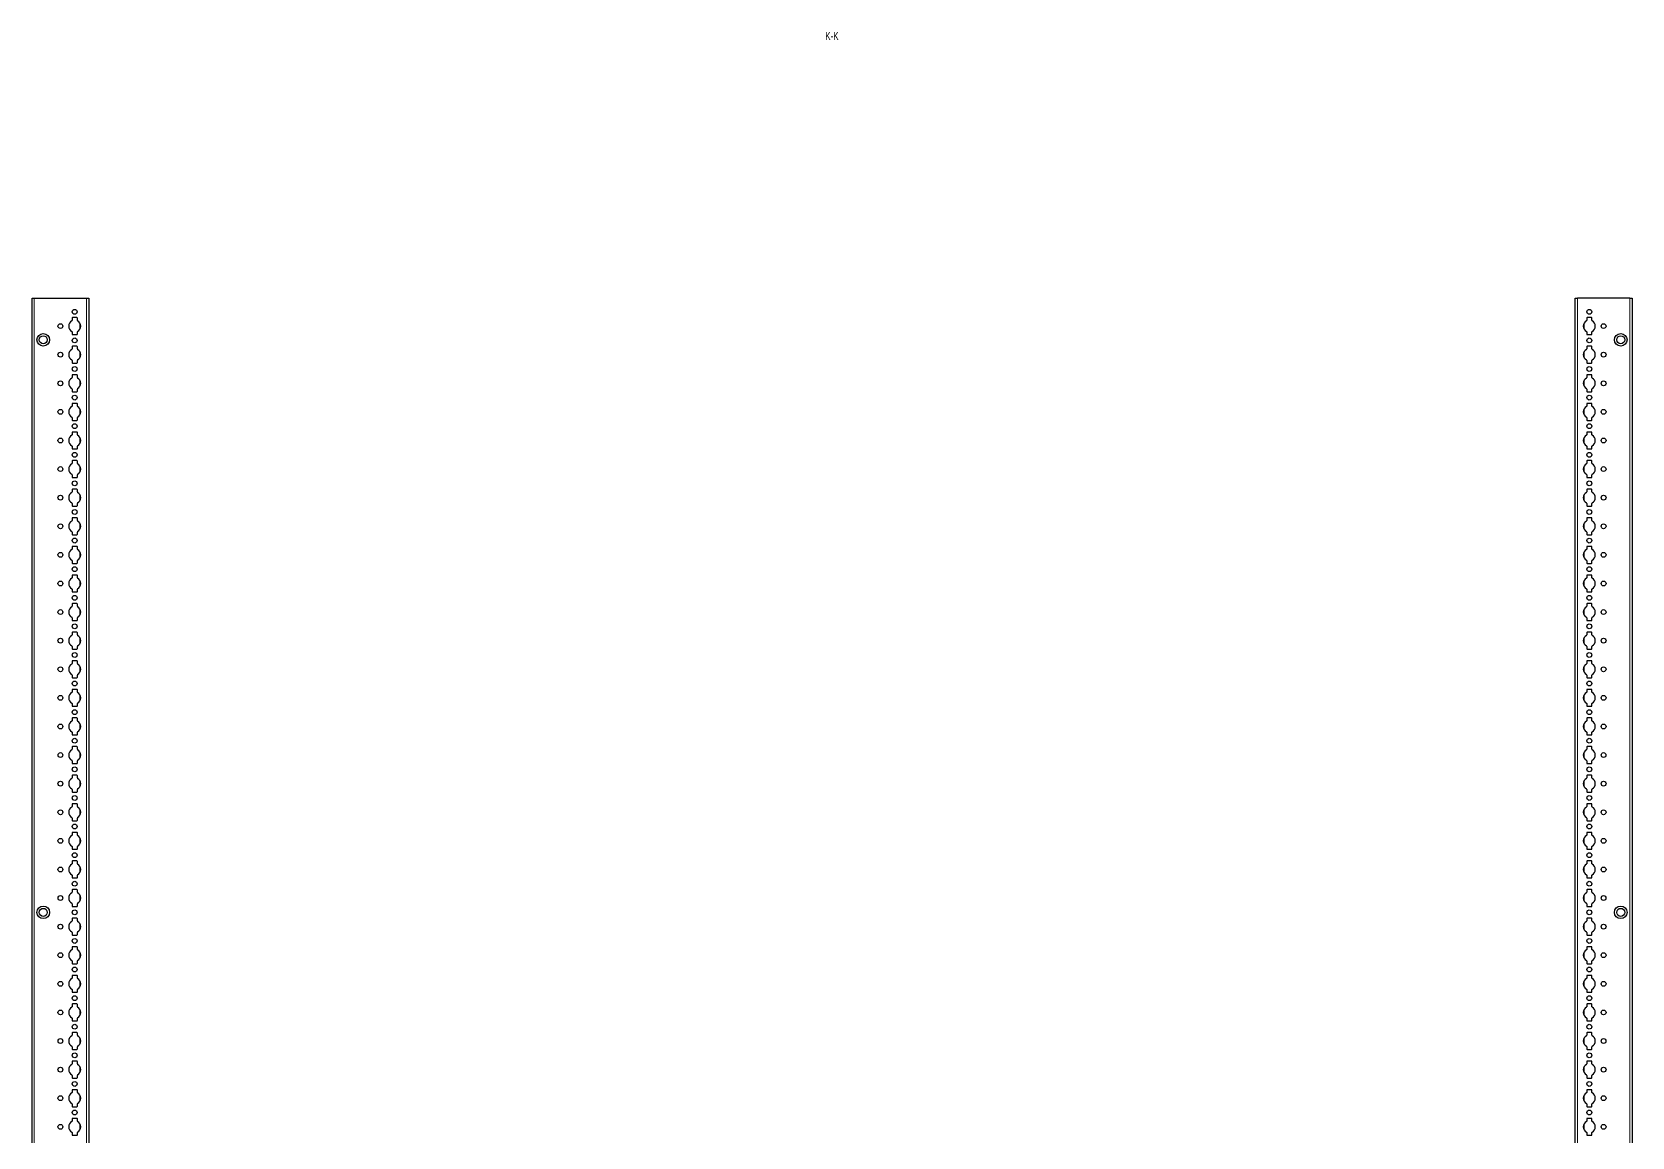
# Model space of a CAD drawing. Header units: millimetres. Extents: x -199 to 5573, y -1847 to 1507.
# Drawn here: x 4173 to 5573, y 114 to 1080 of the extents above; entities that cross this region are included whole.
import ezdxf

# ---------------------------------------------------------------- set-up
doc = ezdxf.new("R2010")
doc.units = ezdxf.units.MM
doc.layers.add('FORMAT', color=7, linetype='Continuous')
doc.styles.add('SLDTEXTSTYLE0', font='TXT', dxfattribs={"width": 0.75})

msp = doc.modelspace()

# ---------------------------------------------------------------- linework, layer by layer
at = {"color": 7, "linetype": 'Continuous', "lineweight": 25}
for p, q in [((4173.5, -851.79), (4173.5, 847.21)), ((4173.5, 847.21), (4175.5, 847.21)), ((4175.5, 847.21), (4221.2, 847.21)), ((4221.2, 847.21), (4223.2, 847.21)), ((4223.2, 847.21), (4223.2, -851.79)), ((5523.2, -851.79), (5523.2, 847.21)), ((5523.2, 847.21), (5525.2, 847.21)), ((5570.9, 847.21), (5525.2, 847.21)), ((5570.9, 847.21), (5572.9, 847.21)), ((5572.9, 847.21), (5572.9, -851.79)), ((4208.55, 829.61), (4208.55, 827.73)), ((4212.65, 830.11), (4209.05, 830.11)), ((4213.15, 827.73), (4213.15, 829.61)), ((5533.25, 829.61), (5533.25, 827.73)), ((5537.35, 830.11), (5533.75, 830.11)), ((5537.85, 827.73), (5537.85, 829.61)), ((4208.55, 817.68), (4208.55, 815.81)), ((4209.05, 815.31), (4212.65, 815.31)), ((4213.15, 815.81), (4213.15, 817.68)), ((5533.25, 817.68), (5533.25, 815.81)), ((5533.75, 815.31), (5537.35, 815.31)), ((5537.85, 815.81), (5537.85, 817.68)), ((4208.55, 804.61), (4208.55, 802.73)), ((4212.65, 805.11), (4209.05, 805.11)), ((4213.15, 802.73), (4213.15, 804.61)), ((5533.25, 804.61), (5533.25, 802.73)), ((5537.35, 805.11), (5533.75, 805.11)), ((5537.85, 802.73), (5537.85, 804.61)), ((4208.55, 792.68), (4208.55, 790.81)), ((4209.05, 790.31), (4212.65, 790.31)), ((4213.15, 790.81), (4213.15, 792.68)), ((5533.25, 792.68), (5533.25, 790.81)), ((5533.75, 790.31), (5537.35, 790.31)), ((5537.85, 790.81), (5537.85, 792.68)), ((4208.55, 779.61), (4208.55, 777.73)), ((4212.65, 780.11), (4209.05, 780.11)), ((4213.15, 777.73), (4213.15, 779.61)), ((5533.25, 779.61), (5533.25, 777.73)), ((5537.35, 780.11), (5533.75, 780.11)), ((5537.85, 777.73), (5537.85, 779.61)), ((4208.55, 767.68), (4208.55, 765.81)), ((4209.05, 765.31), (4212.65, 765.31)), ((4213.15, 765.81), (4213.15, 767.68)), ((5533.25, 767.68), (5533.25, 765.81)), ((5533.75, 765.31), (5537.35, 765.31)), ((5537.85, 765.81), (5537.85, 767.68)), ((4208.55, 754.61), (4208.55, 752.73)), ((4208.55, 742.68), (4208.55, 740.81)), ((4212.65, 755.11), (4209.05, 755.11)), ((4213.15, 752.73), (4213.15, 754.61)), ((4213.15, 740.81), (4213.15, 742.68)), ((5533.25, 754.61), (5533.25, 752.73)), ((5533.25, 742.68), (5533.25, 740.81)), ((5537.35, 755.11), (5533.75, 755.11)), ((5537.85, 752.73), (5537.85, 754.61)), ((5537.85, 740.81), (5537.85, 742.68)), ((4208.55, 729.61), (4208.55, 727.73)), ((4209.05, 740.31), (4212.65, 740.31)), ((4212.65, 730.11), (4209.05, 730.11)), ((4213.15, 727.73), (4213.15, 729.61)), ((5533.25, 729.61), (5533.25, 727.73)), ((5533.75, 740.31), (5537.35, 740.31)), ((5537.35, 730.11), (5533.75, 730.11)), ((5537.85, 727.73), (5537.85, 729.61)), ((4208.55, 717.68), (4208.55, 715.81)), ((4209.05, 715.31), (4212.65, 715.31)), ((4213.15, 715.81), (4213.15, 717.68)), ((5533.25, 717.68), (5533.25, 715.81)), ((5533.75, 715.31), (5537.35, 715.31)), ((5537.85, 715.81), (5537.85, 717.68)), ((4208.55, 704.61), (4208.55, 702.73)), ((4212.65, 705.11), (4209.05, 705.11)), ((4213.15, 702.73), (4213.15, 704.61)), ((5533.25, 704.61), (5533.25, 702.73)), ((5537.35, 705.11), (5533.75, 705.11)), ((5537.85, 702.73), (5537.85, 704.61)), ((4208.55, 692.68), (4208.55, 690.81)), ((4209.05, 690.31), (4212.65, 690.31)), ((4213.15, 690.81), (4213.15, 692.68)), ((5533.25, 692.68), (5533.25, 690.81)), ((5533.75, 690.31), (5537.35, 690.31)), ((5537.85, 690.81), (5537.85, 692.68)), ((4208.55, 679.61), (4208.55, 677.73)), ((4212.65, 680.11), (4209.05, 680.11)), ((4213.15, 677.73), (4213.15, 679.61)), ((5533.25, 679.61), (5533.25, 677.73)), ((5537.35, 680.11), (5533.75, 680.11)), ((5537.85, 677.73), (5537.85, 679.61)), ((4208.55, 667.68), (4208.55, 665.81)), ((4209.05, 665.31), (4212.65, 665.31)), ((4213.15, 665.81), (4213.15, 667.68)), ((5533.25, 667.68), (5533.25, 665.81)), ((5533.75, 665.31), (5537.35, 665.31)), ((5537.85, 665.81), (5537.85, 667.68)), ((4208.55, 654.61), (4208.55, 652.73)), ((4212.65, 655.11), (4209.05, 655.11)), ((4213.15, 652.73), (4213.15, 654.61)), ((5533.25, 654.61), (5533.25, 652.73)), ((5537.35, 655.11), (5533.75, 655.11)), ((5537.85, 652.73), (5537.85, 654.61)), ((4208.55, 642.68), (4208.55, 640.81)), ((4209.05, 640.31), (4212.65, 640.31)), ((4212.65, 630.11), (4209.05, 630.11)), ((4213.15, 640.81), (4213.15, 642.68)), ((5533.25, 642.68), (5533.25, 640.81)), ((5533.75, 640.31), (5537.35, 640.31)), ((5537.35, 630.11), (5533.75, 630.11)), ((5537.85, 640.81), (5537.85, 642.68)), ((4208.55, 629.61), (4208.55, 627.73)), ((4208.55, 617.68), (4208.55, 615.81)), ((4213.15, 627.73), (4213.15, 629.61)), ((4213.15, 615.81), (4213.15, 617.68)), ((5533.25, 629.61), (5533.25, 627.73)), ((5533.25, 617.68), (5533.25, 615.81)), ((5537.85, 627.73), (5537.85, 629.61)), ((5537.85, 615.81), (5537.85, 617.68)), ((4208.55, 604.61), (4208.55, 602.73)), ((4209.05, 615.31), (4212.65, 615.31)), ((4212.65, 605.11), (4209.05, 605.11)), ((4213.15, 602.73), (4213.15, 604.61)), ((5533.25, 604.61), (5533.25, 602.73)), ((5533.75, 615.31), (5537.35, 615.31)), ((5537.35, 605.11), (5533.75, 605.11)), ((5537.85, 602.73), (5537.85, 604.61)), ((4208.55, 592.68), (4208.55, 590.81)), ((4209.05, 590.31), (4212.65, 590.31)), ((4213.15, 590.81), (4213.15, 592.68)), ((5533.25, 592.68), (5533.25, 590.81)), ((5533.75, 590.31), (5537.35, 590.31)), ((5537.85, 590.81), (5537.85, 592.68)), ((4208.55, 579.61), (4208.55, 577.73)), ((4212.65, 580.11), (4209.05, 580.11)), ((4213.15, 577.73), (4213.15, 579.61)), ((5533.25, 579.61), (5533.25, 577.73)), ((5537.35, 580.11), (5533.75, 580.11)), ((5537.85, 577.73), (5537.85, 579.61)), ((4208.55, 567.68), (4208.55, 565.81)), ((4209.05, 565.31), (4212.65, 565.31)), ((4213.15, 565.81), (4213.15, 567.68)), ((5533.25, 567.68), (5533.25, 565.81)), ((5533.75, 565.31), (5537.35, 565.31)), ((5537.85, 565.81), (5537.85, 567.68)), ((4208.55, 554.61), (4208.55, 552.73)), ((4212.65, 555.11), (4209.05, 555.11)), ((4213.15, 552.73), (4213.15, 554.61)), ((5533.25, 554.61), (5533.25, 552.73)), ((5537.35, 555.11), (5533.75, 555.11)), ((5537.85, 552.73), (5537.85, 554.61)), ((4208.55, 542.68), (4208.55, 540.81)), ((4209.05, 540.31), (4212.65, 540.31)), ((4213.15, 540.81), (4213.15, 542.68)), ((5533.25, 542.68), (5533.25, 540.81)), ((5533.75, 540.31), (5537.35, 540.31)), ((5537.85, 540.81), (5537.85, 542.68)), ((4208.55, 529.61), (4208.55, 527.73)), ((4212.65, 530.11), (4209.05, 530.11)), ((4213.15, 527.73), (4213.15, 529.61)), ((5533.25, 529.61), (5533.25, 527.73)), ((5537.35, 530.11), (5533.75, 530.11)), ((5537.85, 527.73), (5537.85, 529.61)), ((4208.55, 517.68), (4208.55, 515.81)), ((4208.55, 504.61), (4208.55, 502.73)), ((4209.05, 515.31), (4212.65, 515.31)), ((4212.65, 505.11), (4209.05, 505.11)), ((4213.15, 515.81), (4213.15, 517.68)), ((4213.15, 502.73), (4213.15, 504.61)), ((5533.25, 517.68), (5533.25, 515.81)), ((5533.25, 504.61), (5533.25, 502.73)), ((5533.75, 515.31), (5537.35, 515.31)), ((5537.35, 505.11), (5533.75, 505.11)), ((5537.85, 515.81), (5537.85, 517.68)), ((5537.85, 502.73), (5537.85, 504.61)), ((4208.55, 492.68), (4208.55, 490.81)), ((4209.05, 490.31), (4212.65, 490.31)), ((4213.15, 490.81), (4213.15, 492.68)), ((5533.25, 492.68), (5533.25, 490.81)), ((5533.75, 490.31), (5537.35, 490.31)), ((5537.85, 490.81), (5537.85, 492.68)), ((4208.55, 479.61), (4208.55, 477.73)), ((4212.65, 480.11), (4209.05, 480.11)), ((4213.15, 477.73), (4213.15, 479.61)), ((5533.25, 479.61), (5533.25, 477.73)), ((5537.35, 480.11), (5533.75, 480.11)), ((5537.85, 477.73), (5537.85, 479.61)), ((4208.55, 467.68), (4208.55, 465.81)), ((4209.05, 465.31), (4212.65, 465.31)), ((4213.15, 465.81), (4213.15, 467.68)), ((5533.25, 467.68), (5533.25, 465.81)), ((5533.75, 465.31), (5537.35, 465.31)), ((5537.85, 465.81), (5537.85, 467.68)), ((4208.55, 454.61), (4208.55, 452.73)), ((4212.65, 455.11), (4209.05, 455.11)), ((4213.15, 452.73), (4213.15, 454.61)), ((5533.25, 454.61), (5533.25, 452.73)), ((5537.35, 455.11), (5533.75, 455.11)), ((5537.85, 452.73), (5537.85, 454.61)), ((4208.55, 442.68), (4208.55, 440.81)), ((4209.05, 440.31), (4212.65, 440.31)), ((4213.15, 440.81), (4213.15, 442.68)), ((5533.25, 442.68), (5533.25, 440.81)), ((5533.75, 440.31), (5537.35, 440.31)), ((5537.85, 440.81), (5537.85, 442.68)), ((4208.55, 429.61), (4208.55, 427.73)), ((4212.65, 430.11), (4209.05, 430.11)), ((4213.15, 427.73), (4213.15, 429.61)), ((5533.25, 429.61), (5533.25, 427.73)), ((5537.35, 430.11), (5533.75, 430.11)), ((5537.85, 427.73), (5537.85, 429.61)), ((4208.55, 417.68), (4208.55, 415.81)), ((4209.05, 415.31), (4212.65, 415.31)), ((4213.15, 415.81), (4213.15, 417.68)), ((5533.25, 417.68), (5533.25, 415.81)), ((5533.75, 415.31), (5537.35, 415.31)), ((5537.85, 415.81), (5537.85, 417.68)), ((4208.55, 404.61), (4208.55, 402.73)), ((4208.55, 392.68), (4208.55, 390.81)), ((4212.65, 405.11), (4209.05, 405.11)), ((4213.15, 402.73), (4213.15, 404.61)), ((4213.15, 390.81), (4213.15, 392.68)), ((5533.25, 404.61), (5533.25, 402.73)), ((5533.25, 392.68), (5533.25, 390.81)), ((5537.35, 405.11), (5533.75, 405.11)), ((5537.85, 402.73), (5537.85, 404.61)), ((5537.85, 390.81), (5537.85, 392.68)), ((4208.55, 379.61), (4208.55, 377.73)), ((4209.05, 390.31), (4212.65, 390.31)), ((4212.65, 380.11), (4209.05, 380.11)), ((4213.15, 377.73), (4213.15, 379.61)), ((5533.25, 379.61), (5533.25, 377.73)), ((5533.75, 390.31), (5537.35, 390.31)), ((5537.35, 380.11), (5533.75, 380.11)), ((5537.85, 377.73), (5537.85, 379.61)), ((4208.55, 367.68), (4208.55, 365.81)), ((4209.05, 365.31), (4212.65, 365.31)), ((4213.15, 365.81), (4213.15, 367.68)), ((5533.25, 367.68), (5533.25, 365.81)), ((5533.75, 365.31), (5537.35, 365.31)), ((5537.85, 365.81), (5537.85, 367.68)), ((4208.55, 354.61), (4208.55, 352.73)), ((4212.65, 355.11), (4209.05, 355.11)), ((4213.15, 352.73), (4213.15, 354.61)), ((5533.25, 354.61), (5533.25, 352.73)), ((5537.35, 355.11), (5533.75, 355.11)), ((5537.85, 352.73), (5537.85, 354.61)), ((4208.55, 342.68), (4208.55, 340.81)), ((4209.05, 340.31), (4212.65, 340.31)), ((4213.15, 340.81), (4213.15, 342.68)), ((5533.25, 342.68), (5533.25, 340.81)), ((5533.75, 340.31), (5537.35, 340.31)), ((5537.85, 340.81), (5537.85, 342.68)), ((4208.55, 329.61), (4208.55, 327.73)), ((4212.65, 330.11), (4209.05, 330.11)), ((4213.15, 327.73), (4213.15, 329.61)), ((5533.25, 329.61), (5533.25, 327.73)), ((5537.35, 330.11), (5533.75, 330.11)), ((5537.85, 327.73), (5537.85, 329.61)), ((4208.55, 317.68), (4208.55, 315.81)), ((4209.05, 315.31), (4212.65, 315.31)), ((4213.15, 315.81), (4213.15, 317.68)), ((5533.25, 317.68), (5533.25, 315.81)), ((5533.75, 315.31), (5537.35, 315.31)), ((5537.85, 315.81), (5537.85, 317.68)), ((4208.55, 304.61), (4208.55, 302.73)), ((4212.65, 305.11), (4209.05, 305.11)), ((4213.15, 302.73), (4213.15, 304.61)), ((5533.25, 304.61), (5533.25, 302.73)), ((5537.35, 305.11), (5533.75, 305.11)), ((5537.85, 302.73), (5537.85, 304.61)), ((4208.55, 292.68), (4208.55, 290.81)), ((4209.05, 290.31), (4212.65, 290.31)), ((4212.65, 280.11), (4209.05, 280.11)), ((4213.15, 290.81), (4213.15, 292.68)), ((5533.25, 292.68), (5533.25, 290.81)), ((5533.75, 290.31), (5537.35, 290.31)), ((5537.35, 280.11), (5533.75, 280.11)), ((5537.85, 290.81), (5537.85, 292.68)), ((4208.55, 279.61), (4208.55, 277.73)), ((4208.55, 267.68), (4208.55, 265.81)), ((4213.15, 277.73), (4213.15, 279.61)), ((4213.15, 265.81), (4213.15, 267.68)), ((5533.25, 279.61), (5533.25, 277.73)), ((5533.25, 267.68), (5533.25, 265.81)), ((5537.85, 277.73), (5537.85, 279.61)), ((5537.85, 265.81), (5537.85, 267.68)), ((4208.55, 254.61), (4208.55, 252.73)), ((4209.05, 265.31), (4212.65, 265.31)), ((4212.65, 255.11), (4209.05, 255.11)), ((4213.15, 252.73), (4213.15, 254.61)), ((5533.25, 254.61), (5533.25, 252.73)), ((5533.75, 265.31), (5537.35, 265.31)), ((5537.35, 255.11), (5533.75, 255.11)), ((5537.85, 252.73), (5537.85, 254.61)), ((4208.55, 242.68), (4208.55, 240.81)), ((4209.05, 240.31), (4212.65, 240.31)), ((4213.15, 240.81), (4213.15, 242.68)), ((5533.25, 242.68), (5533.25, 240.81)), ((5533.75, 240.31), (5537.35, 240.31)), ((5537.85, 240.81), (5537.85, 242.68)), ((4208.55, 229.61), (4208.55, 227.73)), ((4212.65, 230.11), (4209.05, 230.11)), ((4213.15, 227.73), (4213.15, 229.61)), ((5533.25, 229.61), (5533.25, 227.73)), ((5537.35, 230.11), (5533.75, 230.11)), ((5537.85, 227.73), (5537.85, 229.61)), ((4208.55, 217.68), (4208.55, 215.81)), ((4209.05, 215.31), (4212.65, 215.31)), ((4213.15, 215.81), (4213.15, 217.68)), ((5533.25, 217.68), (5533.25, 215.81)), ((5533.75, 215.31), (5537.35, 215.31)), ((5537.85, 215.81), (5537.85, 217.68)), ((4208.55, 204.61), (4208.55, 202.73)), ((4212.65, 205.11), (4209.05, 205.11)), ((4213.15, 202.73), (4213.15, 204.61)), ((5533.25, 204.61), (5533.25, 202.73)), ((5537.35, 205.11), (5533.75, 205.11)), ((5537.85, 202.73), (5537.85, 204.61)), ((4208.55, 192.68), (4208.55, 190.81)), ((4209.05, 190.31), (4212.65, 190.31)), ((4213.15, 190.81), (4213.15, 192.68)), ((5533.25, 192.68), (5533.25, 190.81)), ((5533.75, 190.31), (5537.35, 190.31)), ((5537.85, 190.81), (5537.85, 192.68)), ((4208.55, 179.61), (4208.55, 177.73)), ((4212.65, 180.11), (4209.05, 180.11)), ((4213.15, 177.73), (4213.15, 179.61)), ((5533.25, 179.61), (5533.25, 177.73)), ((5537.35, 180.11), (5533.75, 180.11)), ((5537.85, 177.73), (5537.85, 179.61)), ((4208.55, 167.68), (4208.55, 165.81)), ((4208.55, 154.61), (4208.55, 152.73)), ((4209.05, 165.31), (4212.65, 165.31)), ((4212.65, 155.11), (4209.05, 155.11)), ((4213.15, 165.81), (4213.15, 167.68)), ((4213.15, 152.73), (4213.15, 154.61)), ((5533.25, 167.68), (5533.25, 165.81)), ((5533.25, 154.61), (5533.25, 152.73)), ((5533.75, 165.31), (5537.35, 165.31)), ((5537.35, 155.11), (5533.75, 155.11)), ((5537.85, 165.81), (5537.85, 167.68)), ((5537.85, 152.73), (5537.85, 154.61)), ((4208.55, 142.68), (4208.55, 140.81)), ((4209.05, 140.31), (4212.65, 140.31)), ((4213.15, 140.81), (4213.15, 142.68)), ((5533.25, 142.68), (5533.25, 140.81)), ((5533.75, 140.31), (5537.35, 140.31)), ((5537.85, 140.81), (5537.85, 142.68)), ((4208.55, 129.61), (4208.55, 127.73)), ((4212.65, 130.11), (4209.05, 130.11)), ((4213.15, 127.73), (4213.15, 129.61)), ((5533.25, 129.61), (5533.25, 127.73)), ((5537.35, 130.11), (5533.75, 130.11)), ((5537.85, 127.73), (5537.85, 129.61)), ((4208.55, 117.68), (4208.55, 115.81)), ((4209.05, 115.31), (4212.65, 115.31)), ((4213.15, 115.81), (4213.15, 117.68)), ((5533.25, 117.68), (5533.25, 115.81)), ((5533.75, 115.31), (5537.35, 115.31)), ((5537.85, 115.81), (5537.85, 117.68))]:
    msp.add_line(p, q, dxfattribs=at)
at = {"color": 8, "linetype": 'Continuous', "lineweight": 18}
for p, q in [((4175.5, 847.21), (4175.5, -851.79)), ((4221.2, -851.79), (4221.2, 847.21)), ((5525.2, 847.21), (5525.2, -851.79)), ((5570.9, -851.79), (5570.9, 847.21)), ((4215.35, 820), (4215.35, 825.41)), ((5531.05, 825.41), (5531.05, 820)), ((4215.35, 795), (4215.35, 800.41)), ((5531.05, 800.41), (5531.05, 795)), ((4215.35, 770), (4215.35, 775.41)), ((5531.05, 775.41), (5531.05, 770)), ((4215.35, 745), (4215.35, 750.41)), ((5531.05, 750.41), (5531.05, 745)), ((4215.35, 720), (4215.35, 725.41)), ((5531.05, 725.41), (5531.05, 720)), ((4215.35, 695), (4215.35, 700.41)), ((5531.05, 700.41), (5531.05, 695)), ((4215.35, 670), (4215.35, 675.41)), ((5531.05, 675.41), (5531.05, 670)), ((4215.35, 645), (4215.35, 650.41)), ((5531.05, 650.41), (5531.05, 645)), ((4215.35, 620), (4215.35, 625.41)), ((5531.05, 625.41), (5531.05, 620)), ((4215.35, 595), (4215.35, 600.41)), ((5531.05, 600.41), (5531.05, 595)), ((4215.35, 570), (4215.35, 575.41)), ((5531.05, 575.41), (5531.05, 570)), ((4215.35, 545), (4215.35, 550.41)), ((5531.05, 550.41), (5531.05, 545)), ((4215.35, 520), (4215.35, 525.41)), ((5531.05, 525.41), (5531.05, 520)), ((4215.35, 495), (4215.35, 500.41)), ((5531.05, 500.41), (5531.05, 495)), ((4215.35, 470), (4215.35, 475.41)), ((5531.05, 475.41), (5531.05, 470)), ((4215.35, 445), (4215.35, 450.41)), ((5531.05, 450.41), (5531.05, 445)), ((4215.35, 420), (4215.35, 425.41)), ((5531.05, 425.41), (5531.05, 420)), ((4215.35, 395), (4215.35, 400.41)), ((5531.05, 400.41), (5531.05, 395)), ((4215.35, 370), (4215.35, 375.41)), ((5531.05, 375.41), (5531.05, 370)), ((4215.35, 345), (4215.35, 350.41)), ((5531.05, 350.41), (5531.05, 345)), ((4215.35, 320), (4215.35, 325.41)), ((5531.05, 325.41), (5531.05, 320)), ((4215.35, 295), (4215.35, 300.41)), ((5531.05, 300.41), (5531.05, 295)), ((4215.35, 270), (4215.35, 275.41)), ((5531.05, 275.41), (5531.05, 270)), ((4215.35, 245), (4215.35, 250.41)), ((5531.05, 250.41), (5531.05, 245)), ((4215.35, 220), (4215.35, 225.41)), ((5531.05, 225.41), (5531.05, 220)), ((4215.35, 195), (4215.35, 200.41)), ((5531.05, 200.41), (5531.05, 195)), ((4215.35, 170), (4215.35, 175.41)), ((5531.05, 175.41), (5531.05, 170)), ((4215.35, 145), (4215.35, 150.41)), ((5531.05, 150.41), (5531.05, 145)), ((4215.35, 120), (4215.35, 125.41)), ((5531.05, 125.41), (5531.05, 120))]:
    msp.add_line(p, q, dxfattribs=at)
at = {"color": 7, "linetype": 'Continuous', "lineweight": 25}
for centre, radius in [((4210.85, 835.21), 2.12), ((5535.55, 835.21), 2.12), ((4183.35, 810.71), 5.5), ((4183.35, 810.71), 3.5), ((4198.35, 822.71), 2.12), ((4210.85, 810.21), 2.12), ((5535.55, 810.21), 2.12), ((5548.05, 822.71), 2.12), ((5563.05, 810.71), 5.5), ((5563.05, 810.71), 3.5), ((4198.35, 797.71), 2.12), ((5548.05, 797.71), 2.12), ((4210.85, 785.21), 2.12), ((5535.55, 785.21), 2.12), ((4198.35, 772.71), 2.12), ((5548.05, 772.71), 2.12), ((4210.85, 760.21), 2.12), ((5535.55, 760.21), 2.12), ((4198.35, 747.71), 2.12), ((5548.05, 747.71), 2.12), ((4210.85, 735.21), 2.12), ((5535.55, 735.21), 2.12), ((4198.35, 722.71), 2.12), ((5548.05, 722.71), 2.12), ((4198.35, 697.71), 2.12), ((4210.85, 710.21), 2.13), ((5535.55, 710.21), 2.12), ((5548.05, 697.71), 2.12), ((4210.85, 685.21), 2.13), ((5535.55, 685.21), 2.12), ((4198.35, 672.71), 2.12), ((5548.05, 672.71), 2.12), ((4210.85, 660.21), 2.13), ((5535.55, 660.21), 2.12), ((4198.35, 647.71), 2.12), ((5548.05, 647.71), 2.12), ((4210.85, 635.21), 2.13), ((5535.55, 635.21), 2.12), ((4198.35, 622.71), 2.12), ((5548.05, 622.71), 2.12), ((4210.85, 610.21), 2.13), ((5535.55, 610.21), 2.12), ((4198.35, 597.71), 2.12), ((5548.05, 597.71), 2.12), ((4198.35, 572.71), 2.12), ((4210.85, 585.21), 2.12), ((5535.55, 585.21), 2.12), ((5548.05, 572.71), 2.12), ((4210.85, 560.21), 2.13), ((5535.55, 560.21), 2.12), ((4198.35, 547.71), 2.12), ((5548.05, 547.71), 2.12), ((4210.85, 535.21), 2.13), ((5535.55, 535.21), 2.12), ((4198.35, 522.71), 2.12), ((5548.05, 522.71), 2.12), ((4210.85, 510.21), 2.13), ((5535.55, 510.21), 2.12), ((4198.35, 497.71), 2.12), ((5548.05, 497.71), 2.12), ((4210.85, 485.21), 2.13), ((5535.55, 485.21), 2.12), ((4198.35, 472.71), 2.12), ((4210.85, 460.21), 2.13), ((5535.55, 460.21), 2.12), ((5548.05, 472.71), 2.12), ((4198.35, 447.71), 2.12), ((5548.05, 447.71), 2.12), ((4210.85, 435.21), 2.13), ((5535.55, 435.21), 2.12), ((4198.35, 422.71), 2.12), ((5548.05, 422.71), 2.12), ((4210.85, 410.21), 2.13), ((5535.55, 410.21), 2.12), ((4198.35, 397.71), 2.12), ((5548.05, 397.71), 2.12), ((4210.85, 385.21), 2.13), ((5535.55, 385.21), 2.12), ((4198.35, 372.71), 2.12), ((5548.05, 372.71), 2.12), ((4210.85, 360.21), 2.13), ((5535.55, 360.21), 2.12), ((4198.35, 347.71), 2.12), ((4210.85, 335.21), 2.13), ((5535.55, 335.21), 2.12), ((5548.05, 347.71), 2.12), ((4198.35, 322.71), 2.12), ((5548.05, 322.71), 2.12), ((4183.35, 310.21), 5.5), ((4183.35, 310.21), 3.5), ((4210.85, 310.21), 2.13), ((5535.55, 310.21), 2.12), ((5563.05, 310.21), 5.5), ((5563.05, 310.21), 3.5), ((4198.35, 297.71), 2.12), ((5548.05, 297.71), 2.12), ((4210.85, 285.21), 2.13), ((5535.55, 285.21), 2.12), ((4198.35, 272.71), 2.12), ((5548.05, 272.71), 2.12), ((4210.85, 260.21), 2.13), ((5535.55, 260.21), 2.12), ((4198.35, 247.71), 2.12), ((5548.05, 247.71), 2.12), ((4198.35, 222.71), 2.12), ((4210.85, 235.21), 2.13), ((5535.55, 235.21), 2.12), ((5548.05, 222.71), 2.12), ((4210.85, 210.21), 2.13), ((5535.55, 210.21), 2.12), ((4198.35, 197.71), 2.12), ((5548.05, 197.71), 2.12), ((4210.85, 185.21), 2.13), ((5535.55, 185.21), 2.12), ((4198.35, 172.71), 2.12), ((5548.05, 172.71), 2.12), ((4210.85, 160.21), 2.13), ((5535.55, 160.21), 2.12), ((4198.35, 147.71), 2.12), ((5548.05, 147.71), 2.12), ((4210.85, 135.21), 2.13), ((5535.55, 135.21), 2.12), ((4198.35, 122.71), 2.12), ((5548.05, 122.71), 2.12)]:
    msp.add_circle(centre, radius, dxfattribs=at)
for centre, radius, start, end in [((4210.85, 822.71), 5.25, 119.14074, 240.85926), ((4208.05, 827.73), 0.5, 299.14074, 0), ((4209.05, 829.61), 0.5, 90, 180), ((4212.65, 829.61), 0.5, 0, 90), ((4213.65, 827.73), 0.5, 180, 240.85926), ((4210.85, 822.71), 5.25, 299.14074, 60.85926), ((5535.55, 822.71), 5.25, 119.14074, 240.85926), ((5532.75, 827.73), 0.5, 299.14074, 0), ((5533.75, 829.61), 0.5, 90, 180), ((5537.35, 829.61), 0.5, 0, 90), ((5538.35, 827.73), 0.5, 180, 240.85926), ((5535.55, 822.71), 5.25, 299.14074, 60.85926), ((4208.05, 817.68), 0.5, 0, 60.85926), ((4209.05, 815.81), 0.5, 180, 270), ((4212.65, 815.81), 0.5, 270, 0), ((4213.65, 817.68), 0.5, 119.14074, 180), ((5532.75, 817.68), 0.5, 0, 60.85926), ((5533.75, 815.81), 0.5, 180, 270), ((5537.35, 815.81), 0.5, 270, 0), ((5538.35, 817.68), 0.5, 119.14074, 180), ((4210.85, 797.71), 5.25, 119.14074, 240.85926), ((4208.05, 802.73), 0.5, 299.14074, 0), ((4209.05, 804.61), 0.5, 90, 180), ((4212.65, 804.61), 0.5, 0, 90), ((4213.65, 802.73), 0.5, 180, 240.85926), ((4210.85, 797.71), 5.25, 299.14074, 60.85926), ((5535.55, 797.71), 5.25, 119.14074, 240.85926), ((5532.75, 802.73), 0.5, 299.14074, 0), ((5533.75, 804.61), 0.5, 90, 180), ((5537.35, 804.61), 0.5, 0, 90), ((5538.35, 802.73), 0.5, 180, 240.85926), ((5535.55, 797.71), 5.25, 299.14074, 60.85926), ((4208.05, 792.68), 0.5, 0, 60.85926), ((4209.05, 790.81), 0.5, 180, 270), ((4212.65, 790.81), 0.5, 270, 0), ((4213.65, 792.68), 0.5, 119.14074, 180), ((5532.75, 792.68), 0.5, 0, 60.85926), ((5533.75, 790.81), 0.5, 180, 270), ((5537.35, 790.81), 0.5, 270, 0), ((5538.35, 792.68), 0.5, 119.14074, 180), ((4210.85, 772.71), 5.25, 119.14074, 240.85926), ((4208.05, 777.73), 0.5, 299.14074, 0), ((4209.05, 779.61), 0.5, 90, 180), ((4212.65, 779.61), 0.5, 0, 90), ((4213.65, 777.73), 0.5, 180, 240.85926), ((4210.85, 772.71), 5.25, 299.14074, 60.85926), ((5535.55, 772.71), 5.25, 119.14074, 240.85926), ((5532.75, 777.73), 0.5, 299.14074, 0), ((5533.75, 779.61), 0.5, 90, 180), ((5537.35, 779.61), 0.5, 0, 90), ((5538.35, 777.73), 0.5, 180, 240.85926), ((5535.55, 772.71), 5.25, 299.14074, 60.85926), ((4208.05, 767.68), 0.5, 0, 60.85926), ((4209.05, 765.81), 0.5, 180, 270), ((4212.65, 765.81), 0.5, 270, 0), ((4213.65, 767.68), 0.5, 119.14074, 180), ((5532.75, 767.68), 0.5, 0, 60.85926), ((5533.75, 765.81), 0.5, 180, 270), ((5537.35, 765.81), 0.5, 270, 0), ((5538.35, 767.68), 0.5, 119.14074, 180), ((4210.85, 747.71), 5.25, 119.14074, 240.85926), ((4208.05, 752.73), 0.5, 299.14074, 0), ((4208.05, 742.68), 0.5, 0, 60.85926), ((4209.05, 754.61), 0.5, 90, 180), ((4212.65, 754.61), 0.5, 0, 90), ((4213.65, 752.73), 0.5, 180, 240.85926), ((4213.65, 742.68), 0.5, 119.14074, 180), ((4210.85, 747.71), 5.25, 299.14074, 60.85926), ((5535.55, 747.71), 5.25, 119.14074, 240.85926), ((5532.75, 752.73), 0.5, 299.14074, 0), ((5532.75, 742.68), 0.5, 0, 60.85926), ((5533.75, 754.61), 0.5, 90, 180), ((5537.35, 754.61), 0.5, 0, 90), ((5538.35, 752.73), 0.5, 180, 240.85926), ((5538.35, 742.68), 0.5, 119.14074, 180), ((5535.55, 747.71), 5.25, 299.14074, 60.85926), ((4208.05, 727.73), 0.5, 299.14074, 0), ((4209.05, 740.81), 0.5, 180, 270), ((4209.05, 729.61), 0.5, 90, 180), ((4212.65, 740.81), 0.5, 270, 0), ((4212.65, 729.61), 0.5, 0, 90), ((4213.65, 727.73), 0.5, 180, 240.85926), ((5532.75, 727.73), 0.5, 299.14074, 0), ((5533.75, 740.81), 0.5, 180, 270), ((5533.75, 729.61), 0.5, 90, 180), ((5537.35, 740.81), 0.5, 270, 0), ((5537.35, 729.61), 0.5, 0, 90), ((5538.35, 727.73), 0.5, 180, 240.85926), ((4210.85, 722.71), 5.25, 119.14074, 240.85926), ((4208.05, 717.68), 0.5, 0, 60.85926), ((4209.05, 715.81), 0.5, 180, 270), ((4212.65, 715.81), 0.5, 270, 0), ((4213.65, 717.68), 0.5, 119.14074, 180), ((4210.85, 722.71), 5.25, 299.14074, 60.85926), ((5535.55, 722.71), 5.25, 119.14074, 240.85926), ((5532.75, 717.68), 0.5, 0, 60.85926), ((5533.75, 715.81), 0.5, 180, 270), ((5537.35, 715.81), 0.5, 270, 0), ((5538.35, 717.68), 0.5, 119.14074, 180), ((5535.55, 722.71), 5.25, 299.14074, 60.85926), ((4210.85, 697.71), 5.25, 119.14074, 240.85926), ((4208.05, 702.73), 0.5, 299.14074, 0), ((4209.05, 704.61), 0.5, 90, 180), ((4212.65, 704.61), 0.5, 0, 90), ((4213.65, 702.73), 0.5, 180, 240.85926), ((4210.85, 697.71), 5.25, 299.14074, 60.85926), ((5535.55, 697.71), 5.25, 119.14074, 240.85926), ((5532.75, 702.73), 0.5, 299.14074, 0), ((5533.75, 704.61), 0.5, 90, 180), ((5537.35, 704.61), 0.5, 0, 90), ((5538.35, 702.73), 0.5, 180, 240.85926), ((5535.55, 697.71), 5.25, 299.14074, 60.85926), ((4208.05, 692.68), 0.5, 0, 60.85926), ((4209.05, 690.81), 0.5, 180, 270), ((4212.65, 690.81), 0.5, 270, 0), ((4213.65, 692.68), 0.5, 119.14074, 180), ((5532.75, 692.68), 0.5, 0, 60.85926), ((5533.75, 690.81), 0.5, 180, 270), ((5537.35, 690.81), 0.5, 270, 0), ((5538.35, 692.68), 0.5, 119.14074, 180), ((4210.85, 672.71), 5.25, 119.14074, 240.85926), ((4208.05, 677.73), 0.5, 299.14074, 0), ((4209.05, 679.61), 0.5, 90, 180), ((4212.65, 679.61), 0.5, 0, 90), ((4213.65, 677.73), 0.5, 180, 240.85926), ((4210.85, 672.71), 5.25, 299.14074, 60.85926), ((5535.55, 672.71), 5.25, 119.14074, 240.85926), ((5532.75, 677.73), 0.5, 299.14074, 0), ((5533.75, 679.61), 0.5, 90, 180), ((5537.35, 679.61), 0.5, 0, 90), ((5538.35, 677.73), 0.5, 180, 240.85926), ((5535.55, 672.71), 5.25, 299.14074, 60.85926), ((4208.05, 667.68), 0.5, 0, 60.85926), ((4209.05, 665.81), 0.5, 180, 270), ((4212.65, 665.81), 0.5, 270, 0), ((4213.65, 667.68), 0.5, 119.14074, 180), ((5532.75, 667.68), 0.5, 0, 60.85926), ((5533.75, 665.81), 0.5, 180, 270), ((5537.35, 665.81), 0.5, 270, 0), ((5538.35, 667.68), 0.5, 119.14074, 180), ((4210.85, 647.71), 5.25, 119.14074, 240.85926), ((4208.05, 652.73), 0.5, 299.14074, 0), ((4209.05, 654.61), 0.5, 90, 180), ((4212.65, 654.61), 0.5, 0, 90), ((4213.65, 652.73), 0.5, 180, 240.85926), ((4210.85, 647.71), 5.25, 299.14074, 60.85926), ((5535.55, 647.71), 5.25, 119.14074, 240.85926), ((5532.75, 652.73), 0.5, 299.14074, 0), ((5533.75, 654.61), 0.5, 90, 180), ((5537.35, 654.61), 0.5, 360, 90), ((5538.35, 652.73), 0.5, 180, 240.85926), ((5535.55, 647.71), 5.25, 299.14074, 60.85926), ((4208.05, 642.68), 0.5, 0, 60.85926), ((4209.05, 640.81), 0.5, 180, 270), ((4209.05, 629.61), 0.5, 90, 180), ((4212.65, 640.81), 0.5, 270, 0), ((4212.65, 629.61), 0.5, 0, 90), ((4213.65, 642.68), 0.5, 119.14074, 180), ((5532.75, 642.68), 0.5, 0, 60.85926), ((5533.75, 640.81), 0.5, 180, 270), ((5533.75, 629.61), 0.5, 90, 180), ((5537.35, 640.81), 0.5, 270, 0), ((5537.35, 629.61), 0.5, 0, 90), ((5538.35, 642.68), 0.5, 119.14074, 180), ((4210.85, 622.71), 5.25, 119.14074, 240.85926), ((4208.05, 627.73), 0.5, 299.14074, 0), ((4208.05, 617.68), 0.5, 0, 60.85926), ((4209.05, 615.81), 0.5, 180, 270), ((4212.65, 615.81), 0.5, 270, 0), ((4213.65, 627.73), 0.5, 180, 240.85926), ((4213.65, 617.68), 0.5, 119.14074, 180), ((4210.85, 622.71), 5.25, 299.14074, 60.85926), ((5535.55, 622.71), 5.25, 119.14074, 240.85926), ((5532.75, 627.73), 0.5, 299.14074, 0), ((5532.75, 617.68), 0.5, 0, 60.85926), ((5533.75, 615.81), 0.5, 180, 270), ((5537.35, 615.81), 0.5, 270, 0), ((5538.35, 627.73), 0.5, 180, 240.85926), ((5538.35, 617.68), 0.5, 119.14074, 180), ((5535.55, 622.71), 5.25, 299.14074, 60.85926), ((4210.85, 597.71), 5.25, 119.14074, 240.85926), ((4208.05, 602.73), 0.5, 299.14074, 0), ((4209.05, 604.61), 0.5, 90, 180), ((4212.65, 604.61), 0.5, 0, 90), ((4213.65, 602.73), 0.5, 180, 240.85926), ((4210.85, 597.71), 5.25, 299.14074, 60.85926), ((5535.55, 597.71), 5.25, 119.14074, 240.85926), ((5532.75, 602.73), 0.5, 299.14074, 0), ((5533.75, 604.61), 0.5, 90, 180), ((5537.35, 604.61), 0.5, 0, 90), ((5538.35, 602.73), 0.5, 180, 240.85926), ((5535.55, 597.71), 5.25, 299.14074, 60.85926), ((4208.05, 592.68), 0.5, 0, 60.85926), ((4209.05, 590.81), 0.5, 180, 270), ((4212.65, 590.81), 0.5, 270, 0), ((4213.65, 592.68), 0.5, 119.14074, 180), ((5532.75, 592.68), 0.5, 0, 60.85926), ((5533.75, 590.81), 0.5, 180, 270), ((5537.35, 590.81), 0.5, 270, 0), ((5538.35, 592.68), 0.5, 119.14074, 180), ((4210.85, 572.71), 5.25, 119.14074, 240.85926), ((4208.05, 577.73), 0.5, 299.14074, 0), ((4209.05, 579.61), 0.5, 90, 180), ((4212.65, 579.61), 0.5, 0, 90), ((4213.65, 577.73), 0.5, 180, 240.85926), ((4210.85, 572.71), 5.25, 299.14074, 60.85926), ((5535.55, 572.71), 5.25, 119.14074, 240.85926), ((5532.75, 577.73), 0.5, 299.14074, 0), ((5533.75, 579.61), 0.5, 90, 180), ((5537.35, 579.61), 0.5, 0, 90), ((5538.35, 577.73), 0.5, 180, 240.85926), ((5535.55, 572.71), 5.25, 299.14074, 60.85926), ((4208.05, 567.68), 0.5, 0, 60.85926), ((4209.05, 565.81), 0.5, 180, 270), ((4212.65, 565.81), 0.5, 270, 0), ((4213.65, 567.68), 0.5, 119.14074, 180), ((5532.75, 567.68), 0.5, 0, 60.85926), ((5533.75, 565.81), 0.5, 180, 270), ((5537.35, 565.81), 0.5, 270, 0), ((5538.35, 567.68), 0.5, 119.14074, 180), ((4210.85, 547.71), 5.25, 119.14074, 240.85926), ((4208.05, 552.73), 0.5, 299.14074, 0), ((4209.05, 554.61), 0.5, 90, 180), ((4212.65, 554.61), 0.5, 0, 90), ((4213.65, 552.73), 0.5, 180, 240.85926), ((4210.85, 547.71), 5.25, 299.14074, 60.85926), ((5535.55, 547.71), 5.25, 119.14074, 240.85926), ((5532.75, 552.73), 0.5, 299.14074, 0), ((5533.75, 554.61), 0.5, 90, 180), ((5537.35, 554.61), 0.5, 0, 90), ((5538.35, 552.73), 0.5, 180, 240.85926), ((5535.55, 547.71), 5.25, 299.14074, 60.85926), ((4208.05, 542.68), 0.5, 0, 60.85926), ((4209.05, 540.81), 0.5, 180, 270), ((4212.65, 540.81), 0.5, 270, 0), ((4213.65, 542.68), 0.5, 119.14074, 180), ((5532.75, 542.68), 0.5, 0, 60.85926), ((5533.75, 540.81), 0.5, 180, 270), ((5537.35, 540.81), 0.5, 270, 0), ((5538.35, 542.68), 0.5, 119.14074, 180), ((4210.85, 522.71), 5.25, 119.14074, 240.85926), ((4208.05, 527.73), 0.5, 299.14074, 0), ((4208.05, 517.68), 0.5, 0, 60.85926), ((4209.05, 529.61), 0.5, 90, 180), ((4212.65, 529.61), 0.5, 0, 90), ((4213.65, 527.73), 0.5, 180, 240.85926), ((4213.65, 517.68), 0.5, 119.14074, 180), ((4210.85, 522.71), 5.25, 299.14074, 60.85926), ((5535.55, 522.71), 5.25, 119.14074, 240.85926), ((5532.75, 527.73), 0.5, 299.14074, 0), ((5532.75, 517.68), 0.5, 0, 60.85926), ((5533.75, 529.61), 0.5, 90, 180), ((5537.35, 529.61), 0.5, 0, 90), ((5538.35, 527.73), 0.5, 180, 240.85926), ((5538.35, 517.68), 0.5, 119.14074, 180), ((5535.55, 522.71), 5.25, 299.14074, 60.85926), ((4209.05, 515.81), 0.5, 180, 270), ((4209.05, 504.61), 0.5, 90, 180), ((4212.65, 515.81), 0.5, 270, 0), ((4212.65, 504.61), 0.5, 0, 90), ((5533.75, 515.81), 0.5, 180, 270), ((5533.75, 504.61), 0.5, 90, 180), ((5537.35, 515.81), 0.5, 270, 0), ((5537.35, 504.61), 0.5, 0, 90), ((4210.85, 497.71), 5.25, 119.14074, 240.85926), ((4208.05, 502.73), 0.5, 299.14074, 0), ((4208.05, 492.68), 0.5, 0, 60.85926), ((4209.05, 490.81), 0.5, 180, 270), ((4212.65, 490.81), 0.5, 270, 0), ((4213.65, 502.73), 0.5, 180, 240.85926), ((4213.65, 492.68), 0.5, 119.14074, 180), ((4210.85, 497.71), 5.25, 299.14074, 60.85926), ((5535.55, 497.71), 5.25, 119.14074, 240.85926), ((5532.75, 502.73), 0.5, 299.14074, 0), ((5532.75, 492.68), 0.5, 0, 60.85926), ((5533.75, 490.81), 0.5, 180, 270), ((5537.35, 490.81), 0.5, 270, 0), ((5538.35, 502.73), 0.5, 180, 240.85926), ((5538.35, 492.68), 0.5, 119.14074, 180), ((5535.55, 497.71), 5.25, 299.14074, 60.85926), ((4210.85, 472.71), 5.25, 119.14074, 240.85926), ((4208.05, 477.73), 0.5, 299.14074, 0), ((4209.05, 479.61), 0.5, 90, 180), ((4212.65, 479.61), 0.5, 0, 90), ((4213.65, 477.73), 0.5, 180, 240.85926), ((4210.85, 472.71), 5.25, 299.14074, 60.85926), ((5535.55, 472.71), 5.25, 119.14074, 240.85926), ((5532.75, 477.73), 0.5, 299.14074, 0), ((5533.75, 479.61), 0.5, 90, 180), ((5537.35, 479.61), 0.5, 0, 90), ((5538.35, 477.73), 0.5, 180, 240.85926), ((5535.55, 472.71), 5.25, 299.14074, 60.85926), ((4208.05, 467.68), 0.5, 0, 60.85926), ((4209.05, 465.81), 0.5, 180, 270), ((4212.65, 465.81), 0.5, 270, 0), ((4213.65, 467.68), 0.5, 119.14074, 180), ((5532.75, 467.68), 0.5, 0, 60.85926), ((5533.75, 465.81), 0.5, 180, 270), ((5537.35, 465.81), 0.5, 270, 0), ((5538.35, 467.68), 0.5, 119.14074, 180), ((4210.85, 447.71), 5.25, 119.14074, 240.85926), ((4208.05, 452.73), 0.5, 299.14074, 0), ((4209.05, 454.61), 0.5, 90, 180), ((4212.65, 454.61), 0.5, 0, 90), ((4213.65, 452.73), 0.5, 180, 240.85926), ((4210.85, 447.71), 5.25, 299.14074, 60.85926), ((5535.55, 447.71), 5.25, 119.14074, 240.85926), ((5532.75, 452.73), 0.5, 299.14074, 0), ((5533.75, 454.61), 0.5, 90, 180), ((5537.35, 454.61), 0.5, 0, 90), ((5538.35, 452.73), 0.5, 180, 240.85926), ((5535.55, 447.71), 5.25, 299.14074, 60.85926), ((4208.05, 442.68), 0.5, 0, 60.85926), ((4209.05, 440.81), 0.5, 180, 270), ((4212.65, 440.81), 0.5, 270, 0), ((4213.65, 442.68), 0.5, 119.14074, 180), ((5532.75, 442.68), 0.5, 0, 60.85926), ((5533.75, 440.81), 0.5, 180, 270), ((5537.35, 440.81), 0.5, 270, 0), ((5538.35, 442.68), 0.5, 119.14074, 180), ((4210.85, 422.71), 5.25, 119.14074, 240.85926), ((4208.05, 427.73), 0.5, 299.14074, 0), ((4209.05, 429.61), 0.5, 90, 180), ((4212.65, 429.61), 0.5, 0, 90), ((4213.65, 427.73), 0.5, 180, 240.85926), ((4210.85, 422.71), 5.25, 299.14074, 60.85926), ((5535.55, 422.71), 5.25, 119.14074, 240.85926), ((5532.75, 427.73), 0.5, 299.14074, 0), ((5533.75, 429.61), 0.5, 90, 180), ((5537.35, 429.61), 0.5, 0, 90), ((5538.35, 427.73), 0.5, 180, 240.85926), ((5535.55, 422.71), 5.25, 299.14074, 60.85926), ((4208.05, 417.68), 0.5, 0, 60.85926), ((4209.05, 415.81), 0.5, 180, 270), ((4212.65, 415.81), 0.5, 270, 0), ((4213.65, 417.68), 0.5, 119.14074, 180), ((5532.75, 417.68), 0.5, 0, 60.85926), ((5533.75, 415.81), 0.5, 180, 270), ((5537.35, 415.81), 0.5, 270, 0), ((5538.35, 417.68), 0.5, 119.14074, 180), ((4210.85, 397.71), 5.25, 119.14074, 240.85926), ((4208.05, 402.73), 0.5, 299.14074, 0), ((4208.05, 392.68), 0.5, 0, 60.85926), ((4209.05, 404.61), 0.5, 90, 180), ((4212.65, 404.61), 0.5, 0, 90), ((4213.65, 402.73), 0.5, 180, 240.85926), ((4213.65, 392.68), 0.5, 119.14074, 180), ((4210.85, 397.71), 5.25, 299.14074, 60.85926), ((5535.55, 397.71), 5.25, 119.14074, 240.85926), ((5532.75, 402.73), 0.5, 299.14074, 0), ((5532.75, 392.68), 0.5, 0, 60.85926), ((5533.75, 404.61), 0.5, 90, 180), ((5537.35, 404.61), 0.5, 0, 90), ((5538.35, 402.73), 0.5, 180, 240.85926), ((5538.35, 392.68), 0.5, 119.14074, 180), ((5535.55, 397.71), 5.25, 299.14074, 60.85926), ((4209.05, 390.81), 0.5, 180, 270), ((4209.05, 379.61), 0.5, 90, 180), ((4212.65, 390.81), 0.5, 270, 0), ((4212.65, 379.61), 0.5, 0, 90), ((5533.75, 390.81), 0.5, 180, 270), ((5533.75, 379.61), 0.5, 90, 180), ((5537.35, 390.81), 0.5, 270, 0), ((5537.35, 379.61), 0.5, 0, 90), ((4210.85, 372.71), 5.25, 119.14074, 240.85926), ((4208.05, 377.73), 0.5, 299.14074, 0), ((4208.05, 367.68), 0.5, 0, 60.85926), ((4209.05, 365.81), 0.5, 180, 270), ((4212.65, 365.81), 0.5, 270, 0), ((4213.65, 377.73), 0.5, 180, 240.85926), ((4213.65, 367.68), 0.5, 119.14074, 180), ((4210.85, 372.71), 5.25, 299.14074, 60.85926), ((5535.55, 372.71), 5.25, 119.14074, 240.85926), ((5532.75, 377.73), 0.5, 299.14074, 0), ((5532.75, 367.68), 0.5, 0, 60.85926), ((5533.75, 365.81), 0.5, 180, 270), ((5537.35, 365.81), 0.5, 270, 0), ((5538.35, 377.73), 0.5, 180, 240.85926), ((5538.35, 367.68), 0.5, 119.14074, 180), ((5535.55, 372.71), 5.25, 299.14074, 60.85926), ((4210.85, 347.71), 5.25, 119.14074, 240.85926), ((4208.05, 352.73), 0.5, 299.14074, 0), ((4209.05, 354.61), 0.5, 90, 180), ((4212.65, 354.61), 0.5, 0, 90), ((4213.65, 352.73), 0.5, 180, 240.85926), ((4210.85, 347.71), 5.25, 299.14074, 60.85926), ((5535.55, 347.71), 5.25, 119.14074, 240.85926), ((5532.75, 352.73), 0.5, 299.14074, 0), ((5533.75, 354.61), 0.5, 90, 180), ((5537.35, 354.61), 0.5, 0, 90), ((5538.35, 352.73), 0.5, 180, 240.85926), ((5535.55, 347.71), 5.25, 299.14074, 60.85926), ((4208.05, 342.68), 0.5, 0, 60.85926), ((4209.05, 340.81), 0.5, 180, 270), ((4212.65, 340.81), 0.5, 270, 0), ((4213.65, 342.68), 0.5, 119.14074, 180), ((5532.75, 342.68), 0.5, 0, 60.85926), ((5533.75, 340.81), 0.5, 180, 270), ((5537.35, 340.81), 0.5, 270, 0), ((5538.35, 342.68), 0.5, 119.14074, 180), ((4210.85, 322.71), 5.25, 119.14074, 240.85926), ((4208.05, 327.73), 0.5, 299.14074, 0), ((4209.05, 329.61), 0.5, 90, 180), ((4212.65, 329.61), 0.5, 0, 90), ((4213.65, 327.73), 0.5, 180, 240.85926), ((4210.85, 322.71), 5.25, 299.14074, 60.85926), ((5535.55, 322.71), 5.25, 119.14074, 240.85926), ((5532.75, 327.73), 0.5, 299.14074, 0), ((5533.75, 329.61), 0.5, 90, 180), ((5537.35, 329.61), 0.5, 0, 90), ((5538.35, 327.73), 0.5, 180, 240.85926), ((5535.55, 322.71), 5.25, 299.14074, 60.85926), ((4208.05, 317.68), 0.5, 0, 60.85926), ((4209.05, 315.81), 0.5, 180, 270), ((4212.65, 315.81), 0.5, 270, 0), ((4213.65, 317.68), 0.5, 119.14074, 180), ((5532.75, 317.68), 0.5, 0, 60.85926), ((5533.75, 315.81), 0.5, 180, 270), ((5537.35, 315.81), 0.5, 270, 0), ((5538.35, 317.68), 0.5, 119.14074, 180), ((4210.85, 297.71), 5.25, 119.14074, 240.85926), ((4208.05, 302.73), 0.5, 299.14074, 0), ((4209.05, 304.61), 0.5, 90, 180), ((4212.65, 304.61), 0.5, 0, 90), ((4213.65, 302.73), 0.5, 180, 240.85926), ((4210.85, 297.71), 5.25, 299.14074, 60.85926), ((5535.55, 297.71), 5.25, 119.14074, 240.85926), ((5532.75, 302.73), 0.5, 299.14074, 0), ((5533.75, 304.61), 0.5, 90, 180), ((5537.35, 304.61), 0.5, 0, 90), ((5538.35, 302.73), 0.5, 180, 240.85926), ((5535.55, 297.71), 5.25, 299.14074, 60.85926), ((4208.05, 292.68), 0.5, 0, 60.85926), ((4209.05, 290.81), 0.5, 180, 270), ((4209.05, 279.61), 0.5, 90, 180), ((4212.65, 290.81), 0.5, 270, 0), ((4212.65, 279.61), 0.5, 0, 90), ((4213.65, 292.68), 0.5, 119.14074, 180), ((5532.75, 292.68), 0.5, 0, 60.85926), ((5533.75, 290.81), 0.5, 180, 270), ((5533.75, 279.61), 0.5, 90, 180), ((5537.35, 290.81), 0.5, 270, 0), ((5537.35, 279.61), 0.5, 0, 90), ((5538.35, 292.68), 0.5, 119.14074, 180), ((4210.85, 272.71), 5.25, 119.14074, 240.85926), ((4208.05, 277.73), 0.5, 299.14074, 0), ((4208.05, 267.68), 0.5, 0, 60.85926), ((4213.65, 277.73), 0.5, 180, 240.85926), ((4213.65, 267.68), 0.5, 119.14074, 180), ((4210.85, 272.71), 5.25, 299.14074, 60.85926), ((5535.55, 272.71), 5.25, 119.14074, 240.85926), ((5532.75, 277.73), 0.5, 299.14074, 0), ((5532.75, 267.68), 0.5, 0, 60.85926), ((5538.35, 277.73), 0.5, 180, 240.85926), ((5538.35, 267.68), 0.5, 119.14074, 180), ((5535.55, 272.71), 5.25, 299.14074, 60.85926), ((4210.85, 247.71), 5.25, 119.14074, 240.85926), ((4208.05, 252.73), 0.5, 299.14074, 0), ((4209.05, 265.81), 0.5, 180, 270), ((4209.05, 254.61), 0.5, 90, 180), ((4212.65, 265.81), 0.5, 270, 0), ((4212.65, 254.61), 0.5, 0, 90), ((4213.65, 252.73), 0.5, 180, 240.85926), ((4210.85, 247.71), 5.25, 299.14074, 60.85926), ((5535.55, 247.71), 5.25, 119.14074, 240.85926), ((5532.75, 252.73), 0.5, 299.14074, 0), ((5533.75, 265.81), 0.5, 180, 270), ((5533.75, 254.61), 0.5, 90, 180), ((5537.35, 265.81), 0.5, 270, 0), ((5537.35, 254.61), 0.5, 0, 90), ((5538.35, 252.73), 0.5, 180, 240.85926), ((5535.55, 247.71), 5.25, 299.14074, 60.85926), ((4208.05, 242.68), 0.5, 0, 60.85926), ((4209.05, 240.81), 0.5, 180, 270), ((4212.65, 240.81), 0.5, 270, 0), ((4213.65, 242.68), 0.5, 119.14074, 180), ((5532.75, 242.68), 0.5, 0, 60.85926), ((5533.75, 240.81), 0.5, 180, 270), ((5537.35, 240.81), 0.5, 270, 0), ((5538.35, 242.68), 0.5, 119.14074, 180), ((4210.85, 222.71), 5.25, 119.14074, 240.85926), ((4208.05, 227.73), 0.5, 299.14074, 0), ((4209.05, 229.61), 0.5, 90, 180), ((4212.65, 229.61), 0.5, 0, 90), ((4213.65, 227.73), 0.5, 180, 240.85926), ((4210.85, 222.71), 5.25, 299.14074, 60.85926), ((5535.55, 222.71), 5.25, 119.14074, 240.85926), ((5532.75, 227.73), 0.5, 299.14074, 0), ((5533.75, 229.61), 0.5, 90, 180), ((5537.35, 229.61), 0.5, 0, 90), ((5538.35, 227.73), 0.5, 180, 240.85926), ((5535.55, 222.71), 5.25, 299.14074, 60.85926), ((4208.05, 217.68), 0.5, 0, 60.85926), ((4209.05, 215.81), 0.5, 180, 270), ((4212.65, 215.81), 0.5, 270, 0), ((4213.65, 217.68), 0.5, 119.14074, 180), ((5532.75, 217.68), 0.5, 0, 60.85926), ((5533.75, 215.81), 0.5, 180, 270), ((5537.35, 215.81), 0.5, 270, 0), ((5538.35, 217.68), 0.5, 119.14074, 180), ((4210.85, 197.71), 5.25, 119.14074, 240.85926), ((4208.05, 202.73), 0.5, 299.14074, 0), ((4209.05, 204.61), 0.5, 90, 180), ((4212.65, 204.61), 0.5, 0, 90), ((4213.65, 202.73), 0.5, 180, 240.85926), ((4210.85, 197.71), 5.25, 299.14074, 60.85926), ((5535.55, 197.71), 5.25, 119.14074, 240.85926), ((5532.75, 202.73), 0.5, 299.14074, 0), ((5533.75, 204.61), 0.5, 90, 180), ((5537.35, 204.61), 0.5, 0, 90), ((5538.35, 202.73), 0.5, 180, 240.85926), ((5535.55, 197.71), 5.25, 299.14074, 60.85926), ((4208.05, 192.68), 0.5, 0, 60.85926), ((4209.05, 190.81), 0.5, 180, 270), ((4212.65, 190.81), 0.5, 270, 0), ((4213.65, 192.68), 0.5, 119.14074, 180), ((5532.75, 192.68), 0.5, 0, 60.85926), ((5533.75, 190.81), 0.5, 180, 270), ((5537.35, 190.81), 0.5, 270, 0), ((5538.35, 192.68), 0.5, 119.14074, 180), ((4210.85, 172.71), 5.25, 119.14074, 240.85926), ((4208.05, 177.73), 0.5, 299.14074, 0), ((4208.05, 167.68), 0.5, 0, 60.85926), ((4209.05, 179.61), 0.5, 90, 180), ((4212.65, 179.61), 0.5, 360, 90), ((4213.65, 177.73), 0.5, 180, 240.85926), ((4213.65, 167.68), 0.5, 119.14074, 180), ((4210.85, 172.71), 5.25, 299.14074, 60.85926), ((5535.55, 172.71), 5.25, 119.14074, 240.85926), ((5532.75, 177.73), 0.5, 299.14074, 0), ((5532.75, 167.68), 0.5, 0, 60.85926), ((5533.75, 179.61), 0.5, 90, 180), ((5537.35, 179.61), 0.5, 0, 90), ((5538.35, 177.73), 0.5, 180, 240.85926), ((5538.35, 167.68), 0.5, 119.14074, 180), ((5535.55, 172.71), 5.25, 299.14074, 60.85926), ((4209.05, 165.81), 0.5, 180, 270), ((4209.05, 154.61), 0.5, 90, 180), ((4212.65, 165.81), 0.5, 270, 0), ((4212.65, 154.61), 0.5, 360, 90), ((5533.75, 165.81), 0.5, 180, 270), ((5533.75, 154.61), 0.5, 90, 180), ((5537.35, 165.81), 0.5, 270, 0), ((5537.35, 154.61), 0.5, 0, 90), ((4210.85, 147.71), 5.25, 119.14074, 240.85926), ((4208.05, 152.73), 0.5, 299.14074, 0), ((4208.05, 142.68), 0.5, 0, 60.85926), ((4209.05, 140.81), 0.5, 180, 270), ((4212.65, 140.81), 0.5, 270, 0), ((4213.65, 152.73), 0.5, 180, 240.85926), ((4213.65, 142.68), 0.5, 119.14074, 180), ((4210.85, 147.71), 5.25, 299.14074, 60.85926), ((5535.55, 147.71), 5.25, 119.14074, 240.85926), ((5532.75, 152.73), 0.5, 299.14074, 0), ((5532.75, 142.68), 0.5, 0, 60.85926), ((5533.75, 140.81), 0.5, 180, 270), ((5537.35, 140.81), 0.5, 270, 0), ((5538.35, 152.73), 0.5, 180, 240.85926), ((5538.35, 142.68), 0.5, 119.14074, 180), ((5535.55, 147.71), 5.25, 299.14074, 60.85926), ((4210.85, 122.71), 5.25, 119.14074, 240.85926), ((4208.05, 127.73), 0.5, 299.14074, 0), ((4209.05, 129.61), 0.5, 90, 180), ((4212.65, 129.61), 0.5, 0, 90), ((4213.65, 127.73), 0.5, 180, 240.85926), ((4210.85, 122.71), 5.25, 299.14074, 60.85926), ((5535.55, 122.71), 5.25, 119.14074, 240.85926), ((5532.75, 127.73), 0.5, 299.14074, 0), ((5533.75, 129.61), 0.5, 90, 180), ((5537.35, 129.61), 0.5, 0, 90), ((5538.35, 127.73), 0.5, 180, 240.85926), ((5535.55, 122.71), 5.25, 299.14074, 60.85926), ((4208.05, 117.68), 0.5, 0, 60.85926), ((4209.05, 115.81), 0.5, 180, 270), ((4212.65, 115.81), 0.5, 270, 0), ((4213.65, 117.68), 0.5, 119.14074, 180), ((5532.75, 117.68), 0.5, 0, 60.85926), ((5533.75, 115.81), 0.5, 180, 270), ((5537.35, 115.81), 0.5, 270, 0), ((5538.35, 117.68), 0.5, 119.14074, 180)]:
    msp.add_arc(centre, radius, start, end, dxfattribs=at)

# ---------------------------------------------------------------- texts
at = {"layer": 'FORMAT', "insert": (4873.14, 1079.8), "char_height": 7, "attachment_point": 2, "style": 'SLDTEXTSTYLE0'}
msp.add_mtext('K-K', dxfattribs=at)

doc.saveas('drawing.dxf')
